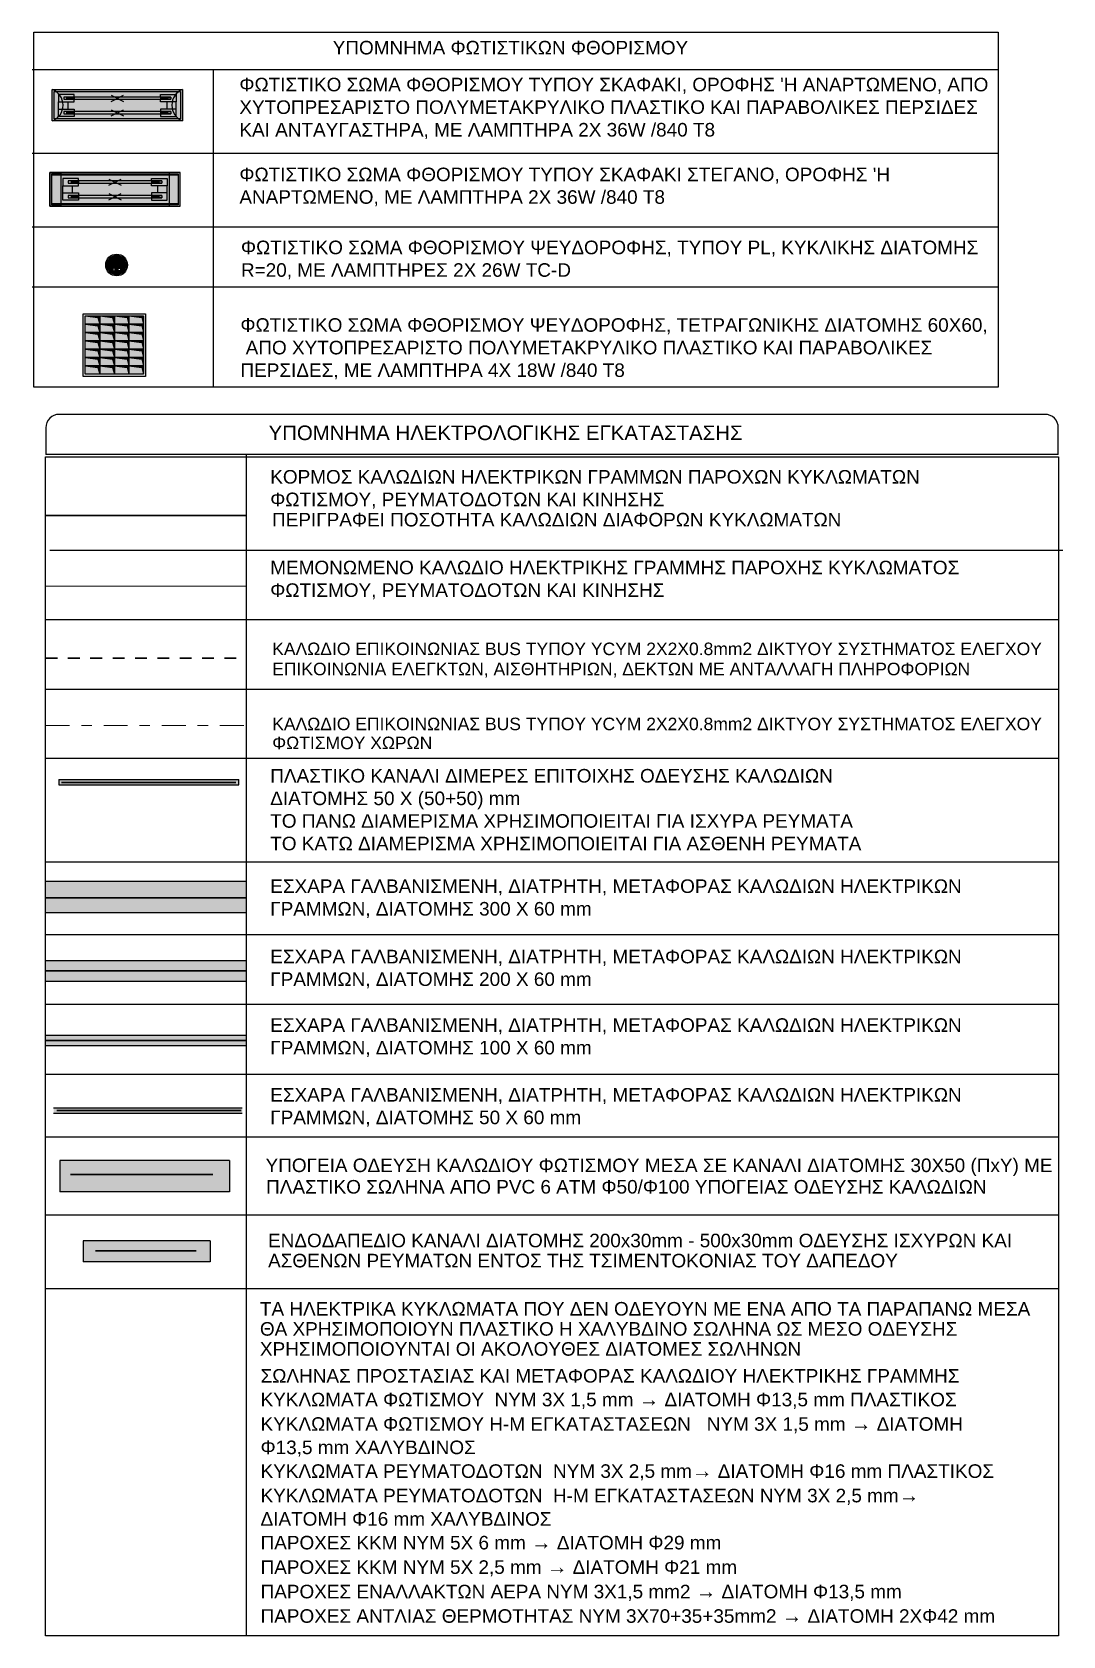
# Model space of a CAD drawing. Header units: metres. Extents: x -11 to 85, y -301 to 135.
# Drawn here: x 55.45 to 65.33, y -115.79 to -100.41 of the extents above; entities that cross this region are included whole.
import ezdxf

# ---------------------------------------------------------------- set-up
doc = ezdxf.new("R2010")
doc.units = ezdxf.units.M
doc.header["$LTSCALE"] = 0.036
doc.linetypes.add('DASHDOT2', pattern=[12.7, 6.35, -3.175, 0, -3.175])
doc.linetypes.add('HIDDEN2', pattern=[4.7625, 3.175, -1.5875])
for name, color, linetype in [('elec endodapedio hatch', 41, 'Continuous'), ('elec endodapedio kanali', 34, 'Continuous'), ('elec fota hatch', 31, 'Continuous'), ('elec plas kanali hatch', 211, 'Continuous'), ('elec sxara', 45, 'Continuous'), ('electext', 20, 'Continuous'), ('HLEK_FL001_SYMBOLS', 230, 'Continuous')]:
    doc.layers.add(name, color=color, linetype=linetype)
for name, color, linetype, lineweight in [('elec kanali akalyptou hatch', 71, 'Continuous', 0), ('elec kanali hatch', 21, 'Continuous', 0), ('elec light con kalodio', 94, 'DASHDOT2', 0), ('elec light knx cable', 94, 'HIDDEN2', 30), ('elec plas kanali', 244, 'Continuous', 25), ('electrica', 162, 'Continuous', 0), ('electrika paroxes', 162, 'Continuous', 30)]:
    doc.layers.add(name, color=color, linetype=linetype, lineweight=lineweight)
doc.styles.add('COMU-N', font='arial.ttf')
doc.styles.get("Standard").update_dxf_attribs({"font": 'arial.ttf'})

# ---------------------------------------------------------------- blocks, each defined once
blk = doc.blocks.new('fotistiko orofis stegano 120')
at = {"layer": 'elec fota hatch'}
blk.add_hatch(color=256, dxfattribs=at).paths.add_polyline_path([(84.922, 79.607), (84.922, 79.907), (83.692, 79.907), (83.692, 79.607)])
at = {"layer": 'HLEK_FL001_SYMBOLS'}
h = blk.add_hatch(color=256, dxfattribs=at)
h.paths.add_polyline_path([(83.778, 79.907), (83.692, 79.907), (83.692, 79.607), (83.778, 79.607)], flags=17)
h.paths.add_polyline_path([(83.692, 79.907), (83.778, 79.907), (83.778, 79.917), (83.672, 79.917), (83.672, 79.597), (83.778, 79.597), (83.778, 79.607), (83.692, 79.607)])
h = blk.add_hatch(color=256, dxfattribs=at)
h.paths.add_polyline_path([(84.922, 79.907), (84.922, 79.917), (83.778, 79.917), (83.778, 79.907)])
h.paths.add_polyline_path([(84.922, 79.597), (84.922, 79.607), (83.778, 79.607), (83.778, 79.597)])
h = blk.add_hatch(color=256, dxfattribs=at)
h.paths.add_polyline_path([(84.922, 79.897), (84.922, 79.907), (83.778, 79.907), (83.778, 79.897)])
h.paths.add_polyline_path([(84.922, 79.607), (84.922, 79.617), (83.778, 79.617), (83.778, 79.607)])
h = blk.add_hatch(color=256, dxfattribs=at)
h.paths.add_polyline_path([(84.816, 79.907), (84.902, 79.907), (84.902, 79.607), (84.816, 79.607)], flags=17)
h.paths.add_polyline_path([(84.902, 79.907), (84.816, 79.907), (84.816, 79.917), (84.922, 79.917), (84.922, 79.597), (84.816, 79.597), (84.816, 79.607), (84.902, 79.607)])
for p, q in [((84.922, 79.917), (83.672, 79.917)), ((83.672, 79.917), (83.672, 79.597)), ((83.692, 79.907), (84.902, 79.907)), ((83.692, 79.607), (83.692, 79.907)), ((83.692, 79.897), (84.902, 79.897)), ((83.798, 79.862), (83.798, 79.792)), ((83.948, 79.862), (83.798, 79.862)), ((84.746, 79.837), (83.848, 79.837)), ((83.878, 79.837), (83.848, 79.837)), ((83.848, 79.837), (83.848, 79.817)), ((83.878, 79.837), (83.878, 79.817)), ((83.878, 79.832), (83.948, 79.832)), ((83.948, 79.837), (83.948, 79.862)), ((83.948, 79.837), (83.948, 79.817)), ((84.237, 79.796), (84.357, 79.856)), ((84.237, 79.856), (84.357, 79.796)), ((84.646, 79.837), (84.646, 79.862)), ((84.646, 79.862), (84.796, 79.862)), ((84.646, 79.837), (84.646, 79.817)), ((84.716, 79.832), (84.646, 79.832)), ((84.716, 79.837), (84.716, 79.817)), ((84.716, 79.837), (84.746, 79.837)), ((84.746, 79.837), (84.746, 79.817)), ((84.796, 79.862), (84.796, 79.792)), ((84.902, 79.907), (84.902, 79.607)), ((84.922, 79.597), (84.922, 79.917)), ((83.798, 79.792), (83.948, 79.792)), ((83.798, 79.722), (83.798, 79.792)), ((83.798, 79.722), (83.948, 79.722)), ((83.798, 79.652), (83.798, 79.722)), ((83.848, 79.817), (84.746, 79.817)), ((83.848, 79.817), (83.878, 79.817)), ((84.746, 79.697), (83.848, 79.697)), ((83.848, 79.697), (83.848, 79.677)), ((83.878, 79.697), (83.848, 79.697)), ((83.948, 79.827), (83.878, 79.827)), ((83.878, 79.822), (83.948, 79.822)), ((83.878, 79.697), (83.878, 79.677)), ((83.878, 79.692), (83.948, 79.692)), ((83.948, 79.687), (83.878, 79.687)), ((83.878, 79.682), (83.948, 79.682)), ((83.888, 79.792), (83.888, 79.722)), ((83.948, 79.792), (83.948, 79.817)), ((83.948, 79.722), (83.948, 79.697)), ((83.948, 79.697), (83.948, 79.677)), ((84.237, 79.716), (84.357, 79.656)), ((84.237, 79.656), (84.357, 79.716)), ((84.646, 79.827), (84.716, 79.827)), ((84.716, 79.822), (84.646, 79.822)), ((84.646, 79.792), (84.646, 79.817)), ((84.796, 79.792), (84.646, 79.792)), ((84.796, 79.722), (84.646, 79.722)), ((84.646, 79.722), (84.646, 79.697)), ((84.646, 79.697), (84.646, 79.677)), ((84.716, 79.692), (84.646, 79.692)), ((84.646, 79.687), (84.716, 79.687)), ((84.716, 79.682), (84.646, 79.682)), ((84.706, 79.792), (84.706, 79.722)), ((84.746, 79.817), (84.716, 79.817)), ((84.716, 79.697), (84.746, 79.697)), ((84.716, 79.697), (84.716, 79.677)), ((84.746, 79.697), (84.746, 79.677)), ((84.796, 79.722), (84.796, 79.792)), ((84.796, 79.652), (84.796, 79.722)), ((83.672, 79.597), (84.922, 79.597)), ((84.902, 79.617), (83.692, 79.617)), ((84.902, 79.607), (83.692, 79.607)), ((83.948, 79.652), (83.798, 79.652)), ((83.848, 79.677), (84.746, 79.677)), ((83.848, 79.677), (83.878, 79.677)), ((83.948, 79.677), (83.948, 79.652)), ((84.646, 79.677), (84.646, 79.652)), ((84.646, 79.652), (84.796, 79.652)), ((84.746, 79.677), (84.716, 79.677))]:
    blk.add_line(p, q, dxfattribs=at)
for points in [[(83.672, 79.917), (83.778, 79.917), (83.778, 79.597), (83.672, 79.597)], [(84.922, 79.917), (84.816, 79.917), (84.816, 79.597), (84.922, 79.597)]]:
    blk.add_lwpolyline(points, close=True, dxfattribs=at)
blk = doc.blocks.new('fotistiko orofis 120')
at = {"layer": 'elec fota hatch'}
blk.add_hatch(color=256, dxfattribs=at).paths.add_polyline_path([(81.837, 84.302), (83.087, 84.302), (83.087, 84.002), (81.837, 84.002)])
at = {"layer": 'HLEK_FL001_SYMBOLS'}
for p, q in [((82.048, 84.255), (81.898, 84.255)), ((81.898, 84.255), (81.898, 84.185)), ((81.898, 84.185), (82.048, 84.185)), ((81.898, 84.115), (81.898, 84.185)), ((82.976, 84.23), (81.948, 84.23)), ((81.978, 84.23), (81.948, 84.23)), ((81.948, 84.23), (81.948, 84.21)), ((81.948, 84.21), (82.976, 84.21)), ((81.948, 84.21), (81.978, 84.21)), ((81.978, 84.21), (81.978, 84.23)), ((82.048, 84.225), (81.978, 84.225)), ((81.978, 84.22), (82.048, 84.22)), ((82.048, 84.215), (81.978, 84.215)), ((81.988, 84.185), (81.988, 84.115)), ((82.048, 84.23), (82.048, 84.255)), ((82.048, 84.23), (82.048, 84.21)), ((82.048, 84.185), (82.048, 84.21)), ((82.401, 84.249), (82.521, 84.189)), ((82.401, 84.189), (82.521, 84.249)), ((82.876, 84.255), (83.026, 84.255)), ((82.876, 84.23), (82.876, 84.255)), ((82.876, 84.23), (82.876, 84.21)), ((82.876, 84.225), (82.946, 84.225)), ((82.946, 84.22), (82.876, 84.22)), ((82.876, 84.215), (82.946, 84.215)), ((82.876, 84.185), (82.876, 84.21)), ((83.026, 84.185), (82.876, 84.185)), ((82.936, 84.185), (82.936, 84.115)), ((82.946, 84.23), (82.976, 84.23)), ((82.946, 84.21), (82.946, 84.23)), ((82.976, 84.21), (82.946, 84.21)), ((82.976, 84.23), (82.976, 84.21)), ((83.026, 84.255), (83.026, 84.185)), ((83.026, 84.115), (83.026, 84.185)), ((81.898, 84.045), (81.898, 84.115)), ((81.898, 84.115), (82.048, 84.115)), ((82.048, 84.045), (81.898, 84.045)), ((82.976, 84.09), (81.948, 84.09)), ((81.948, 84.09), (81.948, 84.07)), ((81.978, 84.09), (81.948, 84.09)), ((81.948, 84.07), (82.976, 84.07)), ((81.948, 84.07), (81.978, 84.07)), ((81.978, 84.07), (81.978, 84.09)), ((82.048, 84.085), (81.978, 84.085)), ((81.978, 84.08), (82.048, 84.08)), ((82.048, 84.075), (81.978, 84.075)), ((82.048, 84.115), (82.048, 84.09)), ((82.048, 84.09), (82.048, 84.07)), ((82.048, 84.07), (82.048, 84.045)), ((82.401, 84.109), (82.521, 84.049)), ((82.401, 84.049), (82.521, 84.109)), ((82.876, 84.115), (82.876, 84.09)), ((83.026, 84.115), (82.876, 84.115)), ((82.876, 84.09), (82.876, 84.07)), ((82.876, 84.085), (82.946, 84.085)), ((82.946, 84.08), (82.876, 84.08)), ((82.876, 84.075), (82.946, 84.075)), ((82.876, 84.07), (82.876, 84.045)), ((82.876, 84.045), (83.026, 84.045)), ((82.946, 84.07), (82.946, 84.09)), ((82.946, 84.09), (82.976, 84.09)), ((82.976, 84.07), (82.946, 84.07)), ((82.976, 84.09), (82.976, 84.07)), ((83.026, 84.045), (83.026, 84.115))]:
    blk.add_line(p, q, dxfattribs=at)
for points in [[(81.837, 84.302), (83.087, 84.302), (83.087, 84.002), (81.837, 84.002)], [(81.857, 84.282), (83.067, 84.282), (83.067, 84.022), (81.857, 84.022)]]:
    blk.add_lwpolyline(points, close=True, dxfattribs=at)
for centre, start, end in [((81.78, 84.152), 290.9764, 69.0236), ((83.145, 84.152), 110.9764, 249.0236)]:
    blk.add_arc(centre, 0.161, start, end, dxfattribs=at)
blk = doc.blocks.new('fota_spot 2')
at = {"layer": 'elec fota hatch'}
h = blk.add_hatch(dxfattribs=at)
h.set_pattern_fill('', color=256, style=0, pattern_type=0)
h.set_pattern_definition([(0, (84.7259, -104.0989), (0, 1), [])])
edge = h.paths.add_edge_path()
edge.add_arc((85.812, -105.703), 0.12, 90, 90)
at = {"layer": 'HLEK_FL001_SYMBOLS'}
h = blk.add_hatch(color=256, dxfattribs=at)
h.paths.add_polyline_path([(85.677, -105.703, 1), (85.946, -105.703, 1)])
h.paths.add_polyline_path([(85.931, -105.703, 1), (85.692, -105.703, 1)], flags=16)
h = blk.add_hatch(color=11, dxfattribs=at)
h.dxf.hatch_style = 1
h.paths.add_polyline_path([(85.692, -105.703, 1), (85.931, -105.703, 1)])
h.paths.add_polyline_path([(85.767, -105.636, -1), (85.779, -105.636, -1), (85.791, -105.636), (85.791, -105.744), (85.794, -105.744), (85.794, -105.774), (85.764, -105.774), (85.764, -105.744), (85.767, -105.744)], flags=16)
h.paths.add_polyline_path([(85.832, -105.636, -1), (85.844, -105.636, -1), (85.856, -105.636), (85.856, -105.744), (85.859, -105.744), (85.859, -105.774), (85.829, -105.774), (85.829, -105.744), (85.832, -105.744)], flags=16)
for p, q in [((85.767, -105.744), (85.767, -105.636)), ((85.779, -105.744), (85.779, -105.636)), ((85.779, -105.744), (85.779, -105.636)), ((85.791, -105.744), (85.791, -105.636)), ((85.832, -105.744), (85.832, -105.636)), ((85.844, -105.744), (85.844, -105.636)), ((85.844, -105.744), (85.844, -105.636)), ((85.856, -105.744), (85.856, -105.636))]:
    blk.add_line(p, q, dxfattribs=at)
for points in [[(85.764, -105.774), (85.794, -105.774), (85.794, -105.744), (85.764, -105.744)], [(85.859, -105.774), (85.829, -105.774), (85.829, -105.744), (85.859, -105.744)]]:
    blk.add_lwpolyline(points, close=True, dxfattribs=at)
for radius in [0.135, 0.12]:
    blk.add_circle((85.812, -105.703), radius, dxfattribs=at)
for centre in [(85.773, -105.636), (85.785, -105.636), (85.838, -105.636), (85.85, -105.636)]:
    blk.add_arc(centre, 0.006, 0, 180, dxfattribs=at)
blk = doc.blocks.new('fotistiko fthorismou pseudorofi')
at = {"layer": 'elec fota hatch'}
blk.add_hatch(color=256, dxfattribs=at).paths.add_polyline_path([(56.167, -89.552), (56.727, -89.552), (56.727, -90.112), (56.167, -90.112)])
at = {"layer": 'HLEK_FL001_SYMBOLS'}
for points in [[(56.307, -89.552), (56.167, -89.552), (56.29, -89.568), (56.307, -89.632)], [(56.307, -89.632), (56.167, -89.632), (56.29, -89.648), (56.307, -89.712)], [(56.447, -89.552), (56.307, -89.552), (56.43, -89.568), (56.447, -89.632)], [(56.447, -89.632), (56.307, -89.632), (56.43, -89.648), (56.447, -89.712)], [(56.587, -89.552), (56.447, -89.552), (56.57, -89.568), (56.587, -89.632)], [(56.587, -89.632), (56.447, -89.632), (56.57, -89.648), (56.587, -89.712)], [(56.727, -89.552), (56.587, -89.552), (56.71, -89.568), (56.727, -89.632)], [(56.727, -89.632), (56.587, -89.632), (56.71, -89.648), (56.727, -89.712)], [(56.307, -89.712), (56.167, -89.712), (56.29, -89.728), (56.307, -89.792)], [(56.307, -89.792), (56.167, -89.792), (56.29, -89.808), (56.307, -89.872)], [(56.447, -89.712), (56.307, -89.712), (56.43, -89.728), (56.447, -89.792)], [(56.447, -89.792), (56.307, -89.792), (56.43, -89.808), (56.447, -89.872)], [(56.587, -89.712), (56.447, -89.712), (56.57, -89.728), (56.587, -89.792)], [(56.587, -89.792), (56.447, -89.792), (56.57, -89.808), (56.587, -89.872)], [(56.727, -89.712), (56.587, -89.712), (56.71, -89.728), (56.727, -89.792)], [(56.727, -89.792), (56.587, -89.792), (56.71, -89.808), (56.727, -89.872)], [(56.307, -89.872), (56.167, -89.872), (56.29, -89.888), (56.307, -89.952)], [(56.307, -89.952), (56.167, -89.952), (56.29, -89.968), (56.307, -90.032)], [(56.447, -89.872), (56.307, -89.872), (56.43, -89.888), (56.447, -89.952)], [(56.447, -89.952), (56.307, -89.952), (56.43, -89.968), (56.447, -90.032)], [(56.587, -89.872), (56.447, -89.872), (56.57, -89.888), (56.587, -89.952)], [(56.587, -89.952), (56.447, -89.952), (56.57, -89.968), (56.587, -90.032)], [(56.727, -89.872), (56.587, -89.872), (56.71, -89.888), (56.727, -89.952)], [(56.727, -89.952), (56.587, -89.952), (56.71, -89.968), (56.727, -90.032)], [(56.307, -90.032), (56.167, -90.032), (56.29, -90.048), (56.307, -90.112)], [(56.447, -90.032), (56.307, -90.032), (56.43, -90.048), (56.447, -90.112)], [(56.587, -90.032), (56.447, -90.032), (56.57, -90.048), (56.587, -90.112)], [(56.727, -90.032), (56.587, -90.032), (56.71, -90.048), (56.727, -90.112)]]:
    blk.add_hatch(color=256, dxfattribs=at).paths.add_polyline_path(points)
for p, q in [((56.167, -89.552), (56.29, -89.568)), ((56.727, -89.632), (56.167, -89.632)), ((56.167, -89.632), (56.29, -89.648)), ((56.29, -89.568), (56.307, -89.632)), ((56.29, -89.648), (56.307, -89.712)), ((56.307, -89.552), (56.307, -90.112)), ((56.307, -89.552), (56.43, -89.568)), ((56.307, -89.632), (56.43, -89.648)), ((56.43, -89.568), (56.447, -89.632)), ((56.43, -89.648), (56.447, -89.712)), ((56.447, -89.552), (56.447, -90.112)), ((56.447, -89.552), (56.57, -89.568)), ((56.447, -89.632), (56.57, -89.648)), ((56.57, -89.568), (56.587, -89.632)), ((56.57, -89.648), (56.587, -89.712)), ((56.587, -89.552), (56.587, -90.112)), ((56.587, -89.552), (56.71, -89.568)), ((56.587, -89.632), (56.71, -89.648)), ((56.71, -89.568), (56.727, -89.632)), ((56.71, -89.648), (56.727, -89.712)), ((56.727, -89.712), (56.167, -89.712)), ((56.167, -89.712), (56.29, -89.728)), ((56.727, -89.792), (56.167, -89.792)), ((56.167, -89.792), (56.29, -89.808)), ((56.29, -89.728), (56.307, -89.792)), ((56.29, -89.808), (56.307, -89.872)), ((56.307, -89.712), (56.43, -89.728)), ((56.307, -89.792), (56.43, -89.808)), ((56.43, -89.728), (56.447, -89.792)), ((56.43, -89.808), (56.447, -89.872)), ((56.447, -89.712), (56.57, -89.728)), ((56.447, -89.792), (56.57, -89.808)), ((56.57, -89.728), (56.587, -89.792)), ((56.57, -89.808), (56.587, -89.872)), ((56.587, -89.712), (56.71, -89.728)), ((56.587, -89.792), (56.71, -89.808)), ((56.71, -89.728), (56.727, -89.792)), ((56.71, -89.808), (56.727, -89.872)), ((56.727, -89.872), (56.167, -89.872)), ((56.167, -89.872), (56.29, -89.888)), ((56.727, -89.952), (56.167, -89.952)), ((56.167, -89.952), (56.29, -89.968)), ((56.29, -89.888), (56.307, -89.952)), ((56.29, -89.968), (56.307, -90.032)), ((56.307, -89.872), (56.43, -89.888)), ((56.307, -89.952), (56.43, -89.968)), ((56.43, -89.888), (56.447, -89.952)), ((56.43, -89.968), (56.447, -90.032)), ((56.447, -89.872), (56.57, -89.888)), ((56.447, -89.952), (56.57, -89.968)), ((56.57, -89.888), (56.587, -89.952)), ((56.57, -89.968), (56.587, -90.032)), ((56.587, -89.872), (56.71, -89.888)), ((56.587, -89.952), (56.71, -89.968)), ((56.71, -89.888), (56.727, -89.952)), ((56.71, -89.968), (56.727, -90.032)), ((56.727, -90.032), (56.167, -90.032)), ((56.167, -90.032), (56.29, -90.048)), ((56.29, -90.048), (56.307, -90.112)), ((56.307, -90.032), (56.43, -90.048)), ((56.43, -90.048), (56.447, -90.112)), ((56.447, -90.032), (56.57, -90.048)), ((56.57, -90.048), (56.587, -90.112)), ((56.587, -90.032), (56.71, -90.048)), ((56.71, -90.048), (56.727, -90.112))]:
    blk.add_line(p, q, dxfattribs=at)
for points in [[(56.147, -89.532), (56.747, -89.532), (56.747, -90.132), (56.147, -90.132)], [(56.167, -89.552), (56.727, -89.552), (56.727, -90.112), (56.167, -90.112)]]:
    blk.add_lwpolyline(points, close=True, dxfattribs=at)

msp = doc.modelspace()

# ---------------------------------------------------------------- hatches: boundary and pattern name
at = {"layer": 'elec endodapedio hatch'}
msp.add_hatch(color=256, dxfattribs=at).paths.add_polyline_path([(57.156, -112.205), (57.156, -112.005), (55.938, -112.005), (55.938, -112.205)])
at = {"layer": 'elec kanali akalyptou hatch'}
msp.add_hatch(color=256, dxfattribs=at).paths.add_polyline_path([(57.342, -111.535), (57.342, -111.235), (55.716, -111.235), (55.716, -111.535)])
at = {"layer": 'elec kanali hatch'}
h = msp.add_hatch(color=256, dxfattribs=at)
h.paths.add_polyline_path([(57.505, -108.555), (55.579, -108.555), (55.579, -108.715), (57.505, -108.715)])
h.paths.add_polyline_path([(57.505, -108.715), (55.579, -108.715), (55.579, -108.855), (57.505, -108.855)])
for points in [[(57.505, -109.515), (57.505, -109.315), (55.579, -109.315), (55.579, -109.515)], [(55.579, -110.034), (55.579, -110.134), (57.505, -110.134), (57.505, -110.034)], [(57.044, -110.729), (55.656, -110.73), (55.656, -110.78), (57.044, -110.779)], [(57.279, -110.729), (55.89, -110.73), (55.89, -110.78), (57.279, -110.779)], [(57.464, -110.729), (56.075, -110.73), (56.075, -110.78), (57.464, -110.779)]]:
    msp.add_hatch(color=256, dxfattribs=at).paths.add_polyline_path(points)
at = {"layer": 'elec plas kanali hatch'}
msp.add_hatch(color=256, dxfattribs=at).paths.add_polyline_path([(57.432, -107.581), (55.706, -107.581), (55.706, -107.631), (57.432, -107.631)])

# ---------------------------------------------------------------- linework, layer by layer
at = {"layer": 'elec endodapedio kanali'}
for p, q in [((57.156, -112.005), (55.938, -112.005)), ((55.938, -112.005), (55.938, -112.205)), ((57.156, -112.005), (57.156, -112.205)), ((57.156, -112.205), (55.938, -112.205))]:
    msp.add_line(p, q, dxfattribs=at)
at = {"layer": 'elec light con kalodio'}
msp.add_line((55.579, -107.061), (57.505, -107.061), dxfattribs=at)
at = {"layer": 'elec light knx cable'}
msp.add_line((55.579, -106.417), (57.505, -106.417), dxfattribs=at)
at = {"layer": 'elec plas kanali'}
for p, q in [((55.706, -107.581), (57.432, -107.581)), ((55.706, -107.581), (55.706, -107.631)), ((55.706, -107.631), (57.432, -107.631)), ((57.432, -107.631), (57.432, -107.581))]:
    msp.add_line(p, q, dxfattribs=at)
at = {"layer": 'elec sxara'}
for p, q in [((55.579, -108.555), (57.505, -108.555)), ((55.579, -108.855), (57.505, -108.855)), ((55.579, -109.315), (57.505, -109.315)), ((55.579, -109.515), (57.505, -109.515)), ((57.505, -110.034), (55.579, -110.034)), ((57.505, -110.134), (55.579, -110.134)), ((55.656, -110.73), (57.465, -110.729)), ((55.656, -110.78), (57.465, -110.779)), ((57.342, -111.235), (55.716, -111.235)), ((55.716, -111.235), (55.716, -111.535)), ((57.342, -111.235), (57.342, -111.535)), ((57.342, -111.535), (55.716, -111.535))]:
    msp.add_line(p, q, dxfattribs=at)
at = {"layer": 'electext'}
for p, q in [((55.449, -100.771), (64.714, -100.771)), ((57.185, -100.772), (57.185, -103.815)), ((55.449, -101.573), (64.714, -101.573)), ((55.449, -102.281), (64.714, -102.281)), ((55.449, -102.855), (64.714, -102.855)), ((65.162, -104.078), (55.709, -104.078)), ((55.581, -104.206), (55.581, -104.463)), ((65.29, -104.463), (65.29, -104.206)), ((55.579, -104.484), (65.293, -104.484)), ((55.579, -115.793), (55.579, -104.484)), ((65.29, -104.463), (55.581, -104.463)), ((57.505, -115.793), (57.505, -104.459)), ((65.293, -104.484), (65.293, -115.793)), ((55.62, -105.379), (65.334, -105.379)), ((65.293, -106.049), (55.579, -106.049)), ((65.293, -106.718), (55.579, -106.718)), ((65.293, -107.378), (55.579, -107.378)), ((65.293, -108.372), (55.579, -108.372)), ((65.293, -109.069), (55.579, -109.069)), ((65.293, -109.739), (55.579, -109.739)), ((65.293, -110.408), (55.579, -110.408)), ((65.293, -111.011), (55.579, -111.011)), ((65.293, -111.758), (55.579, -111.758)), ((65.293, -112.464), (55.579, -112.464)), ((65.293, -115.793), (55.579, -115.793))]:
    msp.add_line(p, q, dxfattribs=at)
msp.add_lwpolyline([(55.466, -100.412), (64.714, -100.412), (64.714, -103.817), (55.466, -103.817)], close=True, dxfattribs=at)
for centre, start, end in [((55.709, -104.206), 90, 180), ((65.162, -104.206), 0, 90)]:
    msp.add_arc(centre, 0.128, start, end, dxfattribs=at)
at = {"layer": 'electrica'}
msp.add_line((55.579, -105.725), (57.505, -105.725), dxfattribs=at)
at = {"layer": 'electrika paroxes'}
for p, q in [((55.579, -105.049), (57.505, -105.049)), ((55.731, -107.609), (57.404, -107.609)), ((55.579, -108.715), (57.505, -108.715)), ((55.579, -109.415), (57.505, -109.415)), ((57.505, -110.084), (55.579, -110.084)), ((57.453, -110.755), (55.686, -110.755)), ((57.182, -111.368), (55.819, -111.368)), ((57.021, -112.101), (56.058, -112.101))]:
    msp.add_line(p, q, dxfattribs=at)

# ---------------------------------------------------------------- block references
msp.add_blockref('fotistiko orofis 120', (-26.195, -185.265))
at = {"layer": 'HLEK_FL001_SYMBOLS'}
for name, p in [('fotistiko orofis stegano 120', (-28.053, -181.677)), ('fotistiko fthorismou pseudorofi', (-0.209, -13.582))]:
    msp.add_blockref(name, p, dxfattribs=at)
at = {"layer": 'HLEK_FL001_SYMBOLS', "xscale": 0.7717437288924316, "yscale": 0.7717437288924316, "zscale": 0.7717437288924316}
msp.add_blockref('fota_spot 2', (-9.965, -21.07), dxfattribs=at)

# ---------------------------------------------------------------- texts
at = {"layer": 'electext', "style": 'COMU-N'}
msp.add_text('ΥΠΟΜΝΗΜΑ ΦΩΤΙΣΤΙΚΩΝ ΦΘΟΡΙΣΜΟΥ', height=0.13, dxfattribs=at).set_placement((58.332, -100.626))
at = {"layer": 'electext'}
for s, height, p in [('ΠΕΡΙΓΡΑΦΕΙ ΠΟΣΟΤΗΤΑ ΚΑΛΩΔΙΩΝ ΔΙΑΦΟΡΩΝ ΚΥΚΛΩΜΑΤΩΝ ', 0.13, (57.75, -105.153)), ('KAΛΩΔΙΟ ΕΠΙKΟΙΝΩΝΙΑΣ BUS ΤΥΠΟΥ YCYM 2X2X0.8mm2 ΔΙΚΤΥΟΥ ΣΥΣΤΗΜΑΤΟΣ ΕΛΕΓΧΟY', 0.12, (57.752, -106.387)), ('EΠΙΚΟΙΝΩΝΙΑ ΕΛΕΓΚΤΩΝ, ΑΙΣΘΗΤΗΡΙΩΝ, ΔΕΚΤΩΝ ΜΕ ΑΝΤΑΛΛΑΓΗ ΠΛΗΡΟΦΟΡΙΩΝ', 0.12, (57.752, -106.58)), ('KAΛΩΔΙΟ ΕΠΙKΟΙΝΩΝΙΑΣ BUS ΤΥΠΟΥ YCYM 2X2X0.8mm2 ΔΙΚΤΥΟΥ ΣΥΣΤΗΜΑΤΟΣ ΕΛΕΓΧΟY', 0.12, (57.752, -107.107)), ('ΦΩΤΙΣΜΟΥ ΧΩΡΩΝ', 0.12, (57.752, -107.289)), ('ΥΠΟΓΕΙΑ ΟΔΕΥΣΗ ΚΑΛΩΔΙΟΥ ΦΩΤΙΣΜΟΥ ΜΕΣΑ ΣΕ ΚΑΝΑΛΙ ΔΙΑΤΟΜΗΣ 30Χ50 (ΠxY) ME ', 0.13, (57.688, -111.345)), ('ENΔΟΔΑΠΕΔΙΟ ΚΑΝΑΛΙ ΔΙΑΤΟΜΗΣ 200x30mm - 500x30mm ΟΔΕΥΣΗΣ ΙΣΧΥΡΩΝ ΚΑΙ ', 0.13, (57.712, -112.066)), ('ΑΣΘΕΝΩΝ ΡΕΥΜΑΤΩΝ ΕΝΤΟΣ ΤΗΣ ΤΣΙΜΕΝΤΟΚΟΝΙΑΣ ΤΟΥ ΔΑΠΕΔΟΥ', 0.13, (57.712, -112.259)), ('TA ΗΛΕΚΤΡΙΚΑ ΚΥΚΛΩΜΑΤΑ ΠΟΥ ΔΕΝ ΟΔΕΥΟΥΝ ΜΕ ΕΝΑ ΑΠΟ ΤΑ ΠΑΡΑΠΑΝΩ ΜΕΣΑ', 0.13, (57.634, -112.721)), ('ΘΑ ΧΡΗΣΙΜΟΠΟΙΟΥΝ ΠΛΑΣΤΙΚΟ Η ΧΑΛΥΒΔΙΝΟ ΣΩΛΗΝΑ ΩΣ ΜΕΣΟ ΟΔΕΥΣΗΣ ', 0.13, (57.634, -112.914)), ('ΧΡΗΣΙΜΟΠΟΙΟΥΝΤΑΙ ΟΙ ΑΚΟΛΟΥΘΕΣ ΔΙΑΤΟΜΕΣ ΣΩΛΗΝΩΝ ', 0.13, (57.634, -113.106))]:
    msp.add_text(s, height=height, dxfattribs=at).set_placement(p)
at = {"layer": 'electext', "attachment_point": 1}
for s, insert, char_height, width in [("ΦΩΤΙΣΤΙΚΟ ΣΩΜΑ ΦΘΟΡΙΣΜΟΥ ΤΥΠΟΥ ΣΚΑΦΑΚΙ, ΟΡΟΦΗΣ 'Η ΑΝΑΡΤΩΜΕΝΟ, ΑΠΟ ΧΥΤΟΠΡΕΣΑΡΙΣΤΟ ΠΟΛΥΜΕΤΑΚΡΥΛΙΚΟ ΠΛΑΣΤΙΚΟ ΚΑΙ ΠΑΡΑΒΟΛΙΚΕΣ ΠΕΡΣΙΔΕΣ KAI ΑΝΤΑΥΓΑΣΤΗΡΑ, ΜΕ ΛΑΜΠΤΗΡΑ 2Χ 36W /840 T8", (57.437, -100.85), 0.13, 7.20697), ("ΦΩΤΙΣΤΙΚΟ ΣΩΜΑ ΦΘΟΡΙΣΜΟΥ ΤΥΠΟΥ ΣΚΑΦΑΚΙ ΣΤΕΓΑΝΟ, ΟΡΟΦΗΣ 'Η ΑΝΑΡΤΩΜΕΝΟ, ΜΕ ΛΑΜΠΤΗΡΑ 2Χ 36W /840 T8", (57.437, -101.712), 0.13, 7.12633), ('ΦΩΤΙΣΤΙΚΟ ΣΩΜΑ ΦΘΟΡΙΣΜΟΥ ΨΕΥΔΟΡΟΦΗΣ, ΤΥΠΟΥ PL, ΚΥΚΛΙΚΗΣ ΔΙΑΤΟΜΗΣ R=20, ΜΕ ΛΑΜΠΤΗΡΕΣ 2Χ 26W TC-D', (57.452, -102.412), 0.13, 7.20697), ('ΦΩΤΙΣΤΙΚΟ ΣΩΜΑ ΦΘΟΡΙΣΜΟΥ ΨΕΥΔΟΡΟΦΗΣ, ΤΕΤΡΑΓΩΝΙΚΗΣ ΔΙΑΤΟΜΗΣ 60Χ60,  ΑΠΟ ΧΥΤΟΠΡΕΣΑΡΙΣΤΟ ΠΟΛΥΜΕΤΑΚΡΥΛΙΚΟ ΠΛΑΣΤΙΚΟ ΚΑΙ ΠΑΡΑΒΟΛΙΚΕΣ ΠΕΡΣΙΔΕΣ, ΜΕ ΛΑΜΠΤΗΡΑ 4Χ 18W /840 T8', (57.447, -103.156), 0.13, 7.18742), ('{\\fArial|b0|i0|c161|p34;ΥΠΟΜΝΗΜΑ ΗΛΕΚΤΡΟΛΟΓΙΚΗΣ ΕΓΚΑΤΑΣΤΑΣΗΣ}', (57.717, -104.185), 0.14, 7.31928), ('{\\fArial|b0|i0|c161|p34;ΚΟΡΜΟΣ ΚΑΛΩΔΙΩΝ ΗΛΕΚΤΡΙΚΩΝ ΓΡΑΜΜΩΝ ΠΑΡΟΧΩΝ ΚΥΚΛΩΜΑΤΩΝ ΦΩΤΙΣΜΟΥ, ΡΕΥΜΑΤΟΔΟΤΩΝ ΚΑΙ ΚΙΝΗΣΗΣ}', (57.733, -104.612), 0.13, 7.12633), ('{\\fArial|b0|i0|c161|p34;ΜΕΜΟΝΩΜΕΝΟ ΚΑΛΩΔΙΟ ΗΛΕΚΤΡΙΚΗΣ ΓΡΑΜΜΗΣ ΠΑΡΟΧΗΣ ΚΥΚΛΩΜΑΤΟΣ ΦΩΤΙΣΜΟΥ, ΡΕΥΜΑΤΟΔΟΤΩΝ ΚΑΙ ΚΙΝΗΣΗΣ}', (57.733, -105.482), 0.13, 7.12633), ('ΠΛΑΣΤΙΚΟ ΚΑΝΑΛΙ ΔΙΜΕΡΕΣ ΕΠΙΤΟΙΧΗΣ ΟΔΕΥΣΗΣ ΚΑΛΩΔΙΩΝ\\PΔΙΑΤΟΜΗΣ 50 Χ (50+50) mm\\PTO ΠΑΝΩ ΔΙΑΜΕΡΙΣΜΑ ΧΡΗΣΙΜΟΠΟΙΕΙΤΑΙ ΓΙΑ ΙΣΧΥΡΑ ΡΕΥΜΑΤΑ\\PΤΟ ΚΑΤΩ ΔΙΑΜΕΡΙΣΜΑ ΧΡΗΣΙΜΟΠΟΙΕΙΤΑΙ ΓΙΑ ΑΣΘΕΝΗ ΡΕΥΜΑΤΑ', (57.733, -107.479), 0.13, 7.12633), ('{\\fArial|b0|i0|c161|p34;ΕΣΧΑΡΑ ΓΑΛΒΑΝΙΣΜΕΝΗ, ΔΙΑΤΡΗΤΗ, ΜΕΤΑΦΟΡΑΣ ΚΑΛΩΔΙΩΝ ΗΛΕΚΤΡΙΚΩΝ ΓΡΑΜΜΩΝ, ΔΙΑΤΟΜΗΣ 300 Χ 60 mm}', (57.733, -108.538), 0.13, 7.12633), ('{\\fArial|b0|i0|c161|p34;ΕΣΧΑΡΑ ΓΑΛΒΑΝΙΣΜΕΝΗ, ΔΙΑΤΡΗΤΗ, ΜΕΤΑΦΟΡΑΣ ΚΑΛΩΔΙΩΝ ΗΛΕΚΤΡΙΚΩΝ ΓΡΑΜΜΩΝ, ΔΙΑΤΟΜΗΣ 200 Χ 60 mm}', (57.733, -109.213), 0.13, 7.12633), ('{\\fArial|b0|i0|c161|p34;ΕΣΧΑΡΑ ΓΑΛΒΑΝΙΣΜΕΝΗ, ΔΙΑΤΡΗΤΗ, ΜΕΤΑΦΟΡΑΣ ΚΑΛΩΔΙΩΝ ΗΛΕΚΤΡΙΚΩΝ ΓΡΑΜΜΩΝ, ΔΙΑΤΟΜΗΣ 100 Χ 60 mm}', (57.733, -109.87), 0.13, 7.12633), ('ΕΣΧΑΡΑ ΓΑΛΒΑΝΙΣΜΕΝΗ, ΔΙΑΤΡΗΤΗ, ΜΕΤΑΦΟΡΑΣ ΚΑΛΩΔΙΩΝ ΗΛΕΚΤΡΙΚΩΝ ΓΡΑΜΜΩΝ, ΔΙΑΤΟΜΗΣ 50 Χ 60 mm', (57.733, -110.539), 0.13, 7.12633), ('ΠΛΑΣΤΙΚΟ ΣΩΛΗΝΑ ΑΠΟ PVC 6 ΑΤΜ Φ50/Φ100 ΥΠΟΓΕΙΑΣ ΟΔΕΥΣΗΣ ΚΑΛΩΔΙΩΝ', (57.693, -111.421), 0.13, 7.12633), ('ΣΩΛΗΝΑΣ ΠΡΟΣΤΑΣΙΑΣ ΚΑΙ ΜΕΤΑΦΟΡΑΣ ΚΑΛΩΔΙΟΥ ΗΛΕΚΤΡΙΚΗΣ ΓΡΑΜΜΗΣ\\PΚΥΚΛΩΜΑΤΑ ΦΩΤΙΣΜΟΥ  NYM 3X 1,5 mm {\\fArial|b0|i0|c134|p34;\\H1.083x;→\\fArial|b0|i0|c161|p34;\\H0.9234x; ΔΙΑΤΟΜΗ Φ13,5 mm ΠΛΑΣΤΙΚΟΣ\\PΚΥΚΛΩΜΑΤΑ ΦΩΤΙΣΜΟΥ Η-Μ ΕΓΚΑΤΑΣΤΑΣΕΩΝ   NYM 3X 1,5 mm \\fArial|b0|i0|c134|p34;\\H1.083x;→\\fArial|b0|i0|c161|p34;\\H0.9234x; ΔΙΑΤΟΜΗ Φ13,5 mm ΧΑΛΥΒΔΙΝΟΣ\\PΚΥΚΛΩΜΑΤΑ ΡΕΥΜΑΤΟΔΟΤΩΝ  NYM 3X 2,5 mm\\fArial|b0|i0|c134|p34;\\H1.083x;→\\fArial|b0|i0|c161|p34;\\H0.9234x; ΔΙΑΤΟΜΗ Φ16 mm \\H0.9999x;ΠΛΑΣΤΙΚΟΣ\\P\\H0.9999x;ΚΥΚΛΩΜΑΤΑ ΡΕΥΜΑΤΟΔΟΤΩΝ  Η-Μ ΕΓΚΑΤΑΣΤΑΣΕΩΝ NYM 3X 2,5 mm\\fArial|b0|i0|c134|p34;\\H1.083x;→\\fArial|b0|i0|c161|p34;\\H0.9234x; ΔΙΑΤΟΜΗ Φ16 mm ΧΑΛΥΒΔΙΝΟΣ\\PΠΑΡΟΧΕΣ ΚΚΜ \\H0.9999x;NYM 5X 6 mm \\fArial|b0|i0|c134|p34;\\H1.083x;→\\fArial|b0|i0|c161|p34;\\H0.9234x; ΔΙΑΤΟΜΗ Φ29 mm\\PΠΑΡΟΧΕΣ ΚΚΜ \\H0.9999x;NYM 5X 2,5 mm \\fArial|b0|i0|c134|p34;\\H1.083x;→\\fArial|b0|i0|c161|p34;\\H0.9234x; ΔΙΑΤΟΜΗ Φ21 mm\\PΠΑΡΟΧΕΣ ENAΛΛΑΚΤΩΝ ΑΕΡΑ \\H0.9999x;NYM 3X1,5 mm2 \\fArial|b0|i0|c134|p34;\\H1.083x;→\\fArial|b0|i0|c161|p34;\\H0.9234x; ΔΙΑΤΟΜΗ Φ13,5 mm\\PΠΑΡΟΧΕΣ ΑΝΤΛΙΑΣ ΘΕΡΜΟΤΗΤΑΣ \\H0.9999x;NYM 3X70+35+35mm2 \\fArial|b0|i0|c134|p34;\\H1.083x;→\\fArial|b0|i0|c161|p34;\\H0.9234x; ΔΙΑΤΟΜΗ 2ΧΦ42 mm}', (57.64, -113.234), 0.13, 7.12633)]:
    msp.add_mtext(s, dxfattribs=dict(at, insert=insert, char_height=char_height, width=width))

doc.saveas('drawing.dxf')
